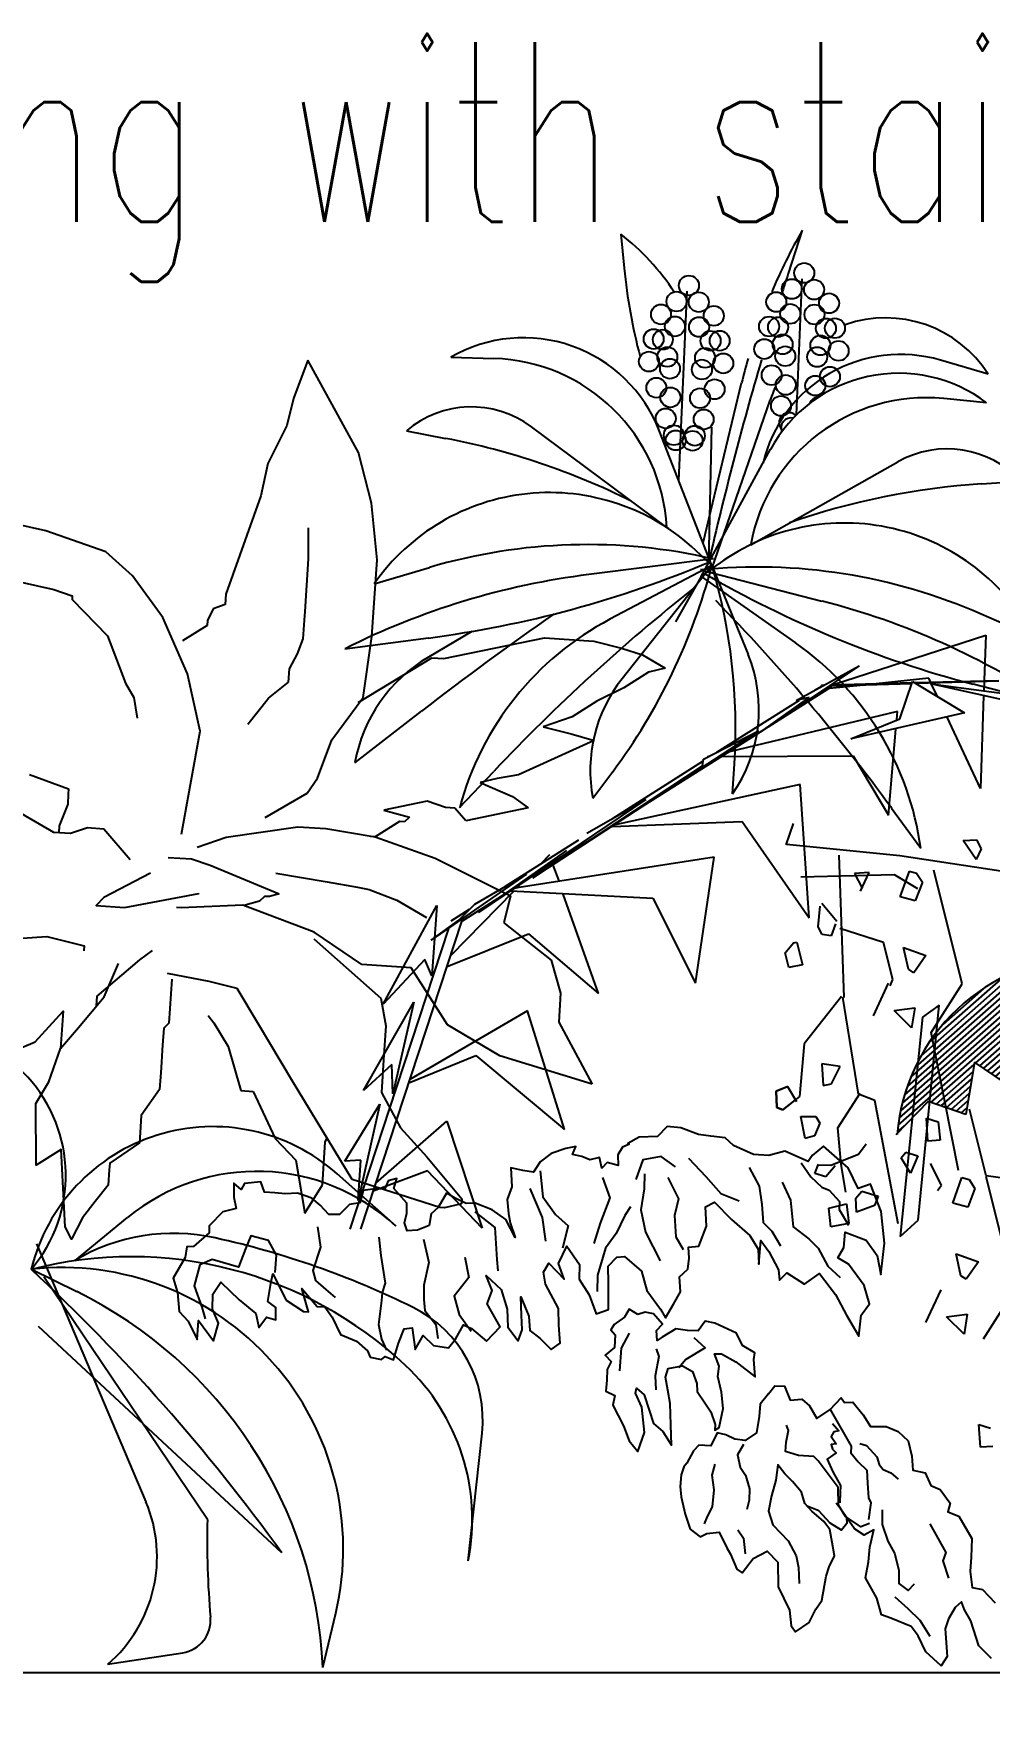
# Model space of a CAD drawing. Header units: millimetres. Extents: x 118878 to 201916, y 10986 to 20993.
# Drawn here: x 188864.4 to 188944.2, y 13839.7 to 13979.8 of the extents above; entities that cross this region are included whole.
import ezdxf

# ---------------------------------------------------------------- set-up
doc = ezdxf.new("R2010")
doc.units = ezdxf.units.MM
doc.header["$LTSCALE"] = 100
for name, color, linetype in [('0-DARPUSH', 213, 'Continuous'), ('HA', 1, 'Continuous'), ('text', 201, 'Continuous'), ('TREE', 83, 'Continuous')]:
    doc.layers.add(name, color=color, linetype=linetype)
doc.styles.add('1', font='romans.shx')

# ---------------------------------------------------------------- blocks, each defined once
blk = doc.blocks.new('*X71')
at = {"color": 0}
for p, q in [((7825.2, 2235.6), (7972, 2382.3)), ((7825.7, 2241.4), (7966.2, 2381.8)), ((7826.5, 2247.4), (7960.1, 2381)), ((7827.5, 2253.7), (7953.8, 2380)), ((7828.9, 2260.4), (7947.1, 2378.6)), ((7830.7, 2267.5), (7940, 2376.8)), ((7833, 2275.2), (7932.3, 2374.5)), ((7885, 2290), (7977.5, 2382.5)), ((7888.3, 2288), (7982.9, 2382.6)), ((7891.6, 2286.1), (7988.1, 2382.5)), ((7895, 2284.1), (7993.1, 2382.2)), ((7898.3, 2282.1), (7998, 2381.8)), ((7901.6, 2280.1), (8002.8, 2381.3)), ((7905, 2278.2), (8007.4, 2380.6)), ((7908.3, 2276.2), (8011.9, 2379.8)), ((7911.7, 2274.2), (8016.3, 2378.9)), ((7915, 2272.3), (8020.6, 2377.9)), ((7918.3, 2270.3), (8024.8, 2376.8)), ((7921.7, 2268.3), (8028.9, 2375.6)), ((7925, 2266.4), (8032.9, 2374.3)), ((7836.1, 2283.5), (7924, 2371.4)), ((7840.2, 2293), (7914.5, 2367.3)), ((7846.1, 2304.2), (7903.3, 2361.4)), ((7928.3, 2264.4), (8036.8, 2372.9)), ((7966.9, 2297.7), (8040.6, 2371.4)), ((7969.6, 2295.1), (8044.4, 2369.8)), ((7972.3, 2292.5), (8048, 2368.2)), ((7975.1, 2289.9), (8051.6, 2366.5)), ((7977.8, 2287.3), (8055.2, 2364.7)), ((7980.5, 2284.7), (8058.6, 2362.9)), ((7983.2, 2282.2), (8062, 2360.9)), ((7856.6, 2319.9), (7887.6, 2350.9)), ((8019.4, 2313), (8065.3, 2358.9)), ((8021.3, 2309.7), (8068.5, 2356.9)), ((8023.3, 2306.3), (8071.7, 2354.7)), ((8025.2, 2303), (8074.8, 2352.5)), ((8027.2, 2299.6), (8077.8, 2350.3)), ((8029.2, 2296.3), (8080.8, 2347.9)), ((8031.1, 2292.9), (8083.7, 2345.6)), ((8033.1, 2289.6), (8086.6, 2343.1)), ((8035, 2286.3), (8089.4, 2340.6)), ((8037, 2282.9), (8092.1, 2338)), ((8039, 2279.6), (8094.7, 2335.3)), ((8040.9, 2276.2), (8097.3, 2332.6)), ((8051.4, 2281.4), (8099.8, 2329.9)), ((8082.9, 2307.6), (8102.3, 2327)), ((8083.8, 2303.2), (8104.7, 2324.1)), ((8084.7, 2298.8), (8107.1, 2321.2)), ((7985.9, 2279.6), (8015, 2308.6)), ((8085.6, 2294.4), (8109.3, 2318.1)), ((8086.5, 2290), (8111.5, 2315)), ((8087.4, 2285.6), (8113.7, 2311.9)), ((8088.3, 2281.2), (8115.7, 2308.6)), ((8089.2, 2276.8), (8117.8, 2305.3)), ((7931.7, 2262.4), (7966.3, 2297)), ((7988.6, 2277), (8009.3, 2297.6)), ((8090.2, 2272.4), (8119.7, 2302)), ((8091.1, 2268), (8121.6, 2298.5)), ((8094.9, 2266.6), (8123.3, 2295)), ((7850.6, 2255.6), (7883.7, 2288.7)), ((7854.8, 2254.5), (7883.1, 2282.8)), ((7935, 2260.5), (7955.1, 2280.6)), ((7991.4, 2274.4), (8003.7, 2286.7)), ((8099, 2265.4), (8125.1, 2291.4)), ((8103.1, 2264.2), (8126.7, 2287.8)), ((8107.2, 2262.9), (8128.3, 2284)), ((8111.3, 2261.7), (8129.7, 2280.2)), ((7859, 2253.4), (7882.5, 2276.9)), ((7863.1, 2252.2), (7881.9, 2271)), ((7867.3, 2251.1), (7881.3, 2265.1)), ((7994.1, 2271.8), (7998, 2275.7)), ((8115.3, 2260.5), (8131.1, 2276.3)), ((8119.4, 2259.3), (8132.5, 2272.3)), ((8123.5, 2258), (8133.7, 2268.2)), ((7871.4, 2250), (7880.7, 2259.2)), ((7875.6, 2248.8), (7880.1, 2253.3)), ((7938.3, 2258.5), (7943.9, 2264.1)), ((8127.6, 2256.8), (8134.8, 2264)), ((8131.6, 2255.6), (8135.8, 2259.8)), ((8135.7, 2254.4), (8136.7, 2255.4)), ((7825, 2230), (7830.3, 2235.4))]:
    blk.add_line(p, q, dxfattribs=at)
blk = doc.blocks.new('A$C500044CD')
at = {"layer": 'TREE'}
for p, q in [((2.9438, 1.6139), (2.9328, 1.571)), ((2.7674, 1.5989), (2.7729, 1.566)), ((2.9495, 1.4339), (2.9468, 1.5667)), ((2.8391, 1.3627), (2.8354, 1.5474)), ((3.1336, 1.4853), (3.0861, 1.496)), ((2.4708, 1.457), (2.4591, 1.4188)), ((2.5256, 1.3702), (2.4708, 1.457)), ((2.6096, 1.4688), (2.6516, 1.4702)), ((2.8667, 1.3036), (2.8942, 1.4617)), ((3.1336, 1.4574), (3.0917, 1.4588)), ((2.8766, 1.2789), (2.9229, 1.4467)), ((2.4591, 1.4188), (2.4544, 1.3922)), ((2.8765, 1.2821), (2.817, 1.4102)), ((2.8733, 1.2848), (2.8679, 1.4166)), ((2.4544, 1.3922), (2.4382, 1.3539)), ((2.571, 1.3944), (2.6096, 1.3894)), ((2.8303, 1.3163), (2.6924, 1.4059)), ((2.8667, 1.2707), (2.9263, 1.3988)), ((2.913, 1.3048), (3.0509, 1.3945)), ((3.1722, 1.383), (3.1336, 1.378)), ((2.5415, 1.3219), (2.5256, 1.3702)), ((2.4382, 1.3539), (2.4335, 1.3223)), ((2.4335, 1.3223), (2.4055, 1.2242)), ((2.5505, 1.267), (2.5415, 1.3219)), ((2.4838, 1.2639), (2.4816, 1.2939)), ((2.8765, 1.2821), (2.86, 1.2958)), ((2.8776, 1.2886), (2.7574, 1.2657)), ((2.8765, 1.2821), (2.7806, 1.2235)), ((2.8765, 1.2821), (2.7961, 1.1663)), ((2.8656, 1.2772), (2.9858, 1.2543)), ((2.8667, 1.2707), (2.8832, 1.2843)), ((2.8765, 1.2821), (2.8986, 1.2364)), ((2.4836, 1.2123), (2.4838, 1.2639)), ((2.549, 1.2435), (2.602, 1.2629)), ((2.5502, 1.1921), (2.5505, 1.267)), ((2.8667, 1.2707), (2.8446, 1.225)), ((2.8667, 1.2707), (2.9627, 1.2121)), ((3.1943, 1.2321), (3.1413, 1.2514)), ((2.8986, 1.2364), (2.9173, 1.1977)), ((3.0012, 1.1736), (3.1472, 1.2312)), ((3.1472, 1.2312), (3.1484, 1.1872)), ((2.4055, 1.2143), (2.394, 1.2093)), ((2.4055, 1.2242), (2.4055, 1.2143)), ((2.4836, 1.204), (2.4836, 1.2123)), ((2.394, 1.2093), (2.3893, 1.1977)), ((2.3893, 1.1977), (2.3893, 1.1927)), ((2.4835, 1.1857), (2.4836, 1.204)), ((2.6469, 1.2032), (2.6063, 1.1756)), ((2.6213, 1.1751), (2.718, 1.2014)), ((2.718, 1.2014), (2.7662, 1.2012)), ((2.7662, 1.2012), (2.7938, 1.1961)), ((2.7938, 1.1961), (2.8144, 1.191)), ((2.3893, 1.1927), (2.3662, 1.1761)), ((2.3893, 1.1927), (2.3893, 1.1927)), ((2.4788, 1.1707), (2.4835, 1.1857)), ((2.5247, 1.1785), (2.6052, 1.1942)), ((2.5453, 1.1322), (2.5502, 1.1921)), ((2.8144, 1.191), (2.8374, 1.1793)), ((2.8374, 1.1793), (2.8213, 1.1744)), ((3.026, 1.1936), (2.9344, 1.1232)), ((2.9668, 1.156), (3.026, 1.1936)), ((3.078, 1.1804), (3, 1.1732)), ((3.0004, 1.1724), (3.078, 1.1796)), ((3.0944, 1.186), (3.0436, 1.1772)), ((3.0688, 1.1444), (3.0788, 1.1816)), ((3.078, 1.1796), (3.078, 1.1804)), ((3.0788, 1.1816), (3.1312, 1.1544)), ((3.0812, 1.1808), (3.1624, 1.188)), ((3.1628, 1.1872), (3.0828, 1.18)), ((3.0964, 1.1824), (3.0944, 1.186)), ((3.0968, 1.1804), (3.0964, 1.1824)), ((3.0972, 1.1808), (3.0968, 1.1804)), ((3.0968, 1.1804), (3.1688, 1.1756)), ((3.172, 1.1688), (3.0968, 1.1804)), ((3.1036, 1.1692), (3.0972, 1.1808)), ((3.2185, 1.167), (3.138, 1.1828)), ((3.1484, 1.1872), (3.1484, 1.1856)), ((3.1484, 1.1856), (3.1488, 1.1772)), ((2.3662, 1.1761), (2.3662, 1.1761)), ((2.4719, 1.1557), (2.4788, 1.1707)), ((2.5407, 1.1272), (2.6098, 1.1752)), ((2.6098, 1.1752), (2.6213, 1.1751)), ((2.6098, 1.1752), (2.6098, 1.1752)), ((2.8213, 1.1744), (2.7982, 1.1578)), ((3.0004, 1.1716), (2.9416, 1.1288)), ((2.984, 1.1672), (2.9904, 1.1716)), ((2.9904, 1.1724), (2.9928, 1.1728)), ((2.9908, 1.1716), (2.9904, 1.1724)), ((2.9924, 1.1724), (2.9904, 1.1724)), ((2.9904, 1.1716), (2.9908, 1.1716)), ((2.9928, 1.1728), (2.9924, 1.1724)), ((2.9976, 1.1716), (3.0004, 1.1716)), ((3.0312, 1.1752), (2.9984, 1.1696)), ((2.9988, 1.1724), (3.0004, 1.1724)), ((3.1488, 1.172), (3.1516, 1.0816)), ((2.4718, 1.1424), (2.4719, 1.1557)), ((2.7982, 1.1578), (2.7729, 1.1429)), ((2.8928, 1.1008), (2.97, 1.1564)), ((3.066, 1.1516), (2.9052, 1.102)), ((2.9344, 1.1232), (2.9792, 1.1596)), ((2.9792, 1.1596), (2.9668, 1.156)), ((3.1312, 1.1544), (3.0224, 1.122)), ((3.066, 1.1436), (3.066, 1.1516)), ((3.1516, 1.0816), (3.1148, 1.1492)), ((2.4534, 1.1259), (2.4718, 1.1424)), ((2.5176, 1.089), (2.5453, 1.1322)), ((2.7729, 1.1429), (2.7498, 1.1264)), ((3.0224, 1.122), (3.0688, 1.1444)), ((3.0636, 1.05), (3.0656, 1.1344)), ((2.4349, 1.0993), (2.4534, 1.1259)), ((2.5412, 1.0683), (2.6031, 1.1227)), ((2.932, 1.124), (2.7216, 0.9672)), ((2.7498, 1.1264), (2.7222, 1.1148)), ((2.7222, 1.1148), (2.7498, 1.1097)), ((2.7222, 1.1148), (2.7222, 1.1148)), ((2.9372, 1.1256), (2.8124, 1.0352)), ((2.8804, 1.0932), (2.932, 1.124)), ((2.7727, 1.1046), (2.7014, 1.0666)), ((2.7498, 1.1097), (2.7727, 1.1046)), ((2.8976, 1.0968), (3.0256, 1.1056)), ((3.0256, 1.1056), (3.0636, 1.05)), ((2.5059, 1.0508), (2.5176, 1.089)), ((2.7216, 0.9672), (2.8796, 1.0868)), ((2.7952, 1.0296), (2.8796, 1.0912)), ((2.8796, 1.0868), (2.8804, 1.0932)), ((2.884, 1.0956), (2.8852, 1.096)), ((2.8844, 1.0956), (2.884, 1.0956)), ((2.8852, 1.096), (2.8844, 1.0956)), ((2.9107, 1.0612), (2.9107, 1.0905)), ((2.646, 1.0311), (2.6769, 1.0683)), ((2.7014, 1.0666), (2.6806, 1.0617)), ((2.7751, 1.0483), (2.7927, 1.0755)), ((2.976, 1.0744), (2.7984, 1.024)), ((2.9928, 0.9452), (2.976, 1.0744)), ((2.4967, 1.0358), (2.5059, 1.0508)), ((2.6806, 1.0617), (2.6645, 1.0568)), ((2.6645, 1.0568), (2.6967, 1.045)), ((2.8268, 1.0504), (2.6708, 0.93)), ((2.7712, 1.014), (2.8268, 1.0504)), ((3.0972, 1.0197), (3.0663, 1.0569)), ((2.4575, 1.0093), (2.4967, 1.0358)), ((2.6139, 1.0354), (2.5725, 1.0239)), ((2.6323, 1.0303), (2.6139, 1.0354)), ((2.7127, 1.035), (2.6529, 1.0186)), ((2.6967, 1.045), (2.7127, 1.035)), ((2.7956, 1.022), (2.9216, 1.0348)), ((2.9216, 1.0348), (2.9928, 0.9452)), ((2.5725, 1.0239), (2.5977, 1.0188)), ((2.5725, 1.0239), (2.5725, 1.0239)), ((2.5977, 1.0188), (2.5931, 1.0138)), ((2.6415, 1.0303), (2.6323, 1.0303)), ((2.6529, 1.0186), (2.6415, 1.0303)), ((2.4207, 0.9878), (2.4897, 1.0025)), ((2.4897, 1.0025), (2.5172, 1.0024)), ((2.5172, 1.0024), (2.5655, 0.9973)), ((2.5885, 1.0138), (2.5655, 0.9973)), ((2.5931, 1.0138), (2.5885, 1.0138)), ((2.6956, 0.9576), (2.764, 1.0072)), ((2.7772, 1.0092), (2.7156, 0.9648)), ((2.393, 0.9763), (2.4207, 0.9878)), ((2.5655, 0.9973), (2.5609, 0.9973)), ((2.5655, 0.9973), (2.6252, 0.9804)), ((2.6708, 0.93), (2.7528, 0.996)), ((2.8968, 0.9984), (2.7048, 0.956)), ((2.7364, 0.9908), (2.7284, 0.9812)), ((2.8864, 0.8748), (2.8968, 0.9984)), ((2.6252, 0.9804), (2.7009, 0.9485)), ((2.7152, 0.9704), (2.6264, 0.9004)), ((2.6668, 0.938), (2.7152, 0.9704)), ((2.7404, 0.9808), (2.74, 0.982)), ((2.74, 0.982), (2.74, 0.982)), ((2.7472, 0.966), (2.7404, 0.9808)), ((2.3654, 0.9647), (2.3884, 0.9647)), ((2.3884, 0.9647), (2.4068, 0.9596)), ((2.4068, 0.9596), (2.4756, 0.936)), ((2.4711, 0.956), (2.5216, 0.9508)), ((2.5216, 0.9508), (2.5515, 0.9474)), ((2.7036, 0.9528), (2.6464, 0.8864)), ((2.6548, 0.9204), (2.696, 0.9504)), ((2.7008, 0.9532), (2.8396, 0.9548)), ((2.7048, 0.956), (2.7072, 0.9568)), ((2.7072, 0.9568), (2.71, 0.9604)), ((2.7924, 0.8588), (2.752, 0.9532)), ((2.8396, 0.9548), (2.8864, 0.8748)), ((2.4756, 0.936), (2.4664, 0.9327)), ((2.5515, 0.9474), (2.563, 0.9457)), ((2.563, 0.9457), (2.5905, 0.9372)), ((2.5836, 0.8352), (2.63, 0.9344)), ((2.5905, 0.9372), (2.6204, 0.9221)), ((2.63, 0.9344), (2.6292, 0.8656)), ((2.652, 0.9216), (2.6668, 0.938)), ((2.7009, 0.9485), (2.6962, 0.9218)), ((2.4411, 0.9228), (2.3813, 0.9164)), ((2.5123, 0.9009), (2.4411, 0.9228)), ((2.4572, 0.9278), (2.4434, 0.9228)), ((2.4618, 0.9327), (2.4572, 0.9278)), ((2.4664, 0.9327), (2.4618, 0.9327)), ((2.6548, 0.9204), (2.5756, 0.6148)), ((2.6264, 0.9004), (2.652, 0.9216)), ((2.6448, 0.9204), (2.662, 0.9328)), ((2.6962, 0.9218), (2.7443, 0.8884)), ((2.3813, 0.9164), (2.3767, 0.9164)), ((2.5604, 0.8724), (2.5123, 0.9009)), ((2.602, 0.7556), (2.6428, 0.9128)), ((2.6436, 0.8756), (2.7208, 0.9124)), ((2.7208, 0.9124), (2.7924, 0.8588)), ((2.5122, 0.8943), (2.581, 0.8407)), ((2.7443, 0.8884), (2.7557, 0.8567)), ((2.6087, 0.8723), (2.5604, 0.8724)), ((2.6216, 0.8812), (2.5836, 0.8352)), ((2.6475, 0.8188), (2.6087, 0.8723)), ((2.6292, 0.8656), (2.6216, 0.8812)), ((2.4132, 0.8464), (2.3719, 0.8515)), ((2.7557, 0.8567), (2.7556, 0.8284)), ((2.4408, 0.8413), (2.4132, 0.8464)), ((2.4636, 0.8079), (2.4408, 0.8413)), ((2.57, 0.75), (2.6136, 0.8388)), ((2.581, 0.8407), (2.5878, 0.8141)), ((2.6136, 0.8388), (2.5988, 0.7484)), ((2.7244, 0.8376), (2.6144, 0.7636)), ((2.768, 0.7244), (2.7244, 0.8376)), ((2.7003, 0.792), (2.6475, 0.8188)), ((2.7556, 0.8284), (2.7921, 0.77)), ((2.4141, 0.8132), (2.4202, 0.8065)), ((2.4202, 0.8065), (2.4354, 0.7843)), ((2.5002, 0.7545), (2.4636, 0.8079)), ((2.5878, 0.8141), (2.5876, 0.7808)), ((3.1626, 0.8152), (3.1575, 0.7637)), ((3.2295, 0.7757), (3.1626, 0.8152)), ((2.6136, 0.76), (2.6772, 0.7908)), ((2.6772, 0.7908), (2.768, 0.7244)), ((2.7921, 0.77), (2.7003, 0.792)), ((2.4354, 0.7843), (2.4505, 0.7422)), ((2.596, 0.7768), (2.57, 0.75)), ((2.5876, 0.7808), (2.5875, 0.7492)), ((2.5988, 0.7484), (2.596, 0.7768)), ((3.1198, 0.774), (3.0906, 0.7397)), ((3.1575, 0.7637), (3.1198, 0.774)), ((2.5642, 0.6627), (2.5002, 0.7545)), ((2.5656, 0.614), (2.602, 0.7544)), ((2.602, 0.7544), (2.602, 0.7556)), ((2.4505, 0.7422), (2.4627, 0.7422)), ((2.4627, 0.7422), (2.487, 0.6978)), ((2.556, 0.68), (2.5868, 0.7376)), ((2.5868, 0.7376), (2.5716, 0.6424)), ((2.5875, 0.7492), (2.6081, 0.7158)), ((2.5876, 0.6604), (2.6528, 0.7252)), ((2.6528, 0.7252), (2.694, 0.6232)), ((2.6081, 0.7158), (2.6355, 0.6891)), ((2.487, 0.6978), (2.5083, 0.6778)), ((2.5358, 0.6555), (2.5359, 0.6976)), ((2.5359, 0.6976), (2.5374, 0.7012)), ((2.6355, 0.6891), (2.6722, 0.6506)), ((2.5083, 0.6778), (2.5204, 0.6268)), ((2.5716, 0.682), (2.556, 0.68)), ((2.5716, 0.6424), (2.5716, 0.682)), ((2.6372, 0.6756), (2.5856, 0.6524)), ((2.694, 0.6232), (2.6372, 0.6756)), ((2.5204, 0.6268), (2.5358, 0.6555)), ((2.6099, 0.6198), (2.5494, 0.6671)), ((2.6514, 0.6407), (2.5642, 0.6627)), ((2.656, 0.6407), (2.6514, 0.6407)), ((2.6721, 0.6456), (2.656, 0.6407)), ((2.6722, 0.6506), (2.6721, 0.6456)), ((2.2995, 0.5665), (2.3483, 0.6118)), ((2.2614, 0.5806), (2.3834, 0.3364)), ((2.2578, 0.5555), (2.3033, 0.5366)), ((2.4445, 0.3229), (2.2704, 0.5489)), ((2.519, 0.295), (2.2683, 0.5001)), ((2.7008, 0.2987), (2.7064, 0.4239)), ((2.566, 0.186), (2.5751, 0.2396)), ((2.3563, 0.1759), (2.4287, 0.1917))]:
    blk.add_line(p, q, dxfattribs=at)
at = {"layer": 'TREE', "linetype": 'Continuous'}
for p, q in [((2.9715, 1.0362), (2.9655, 1.015)), ((3.138, 1.03), (3.1509, 1.0316)), ((3.1509, 1.0316), (3.1559, 1.0232)), ((3.0772, 1.0112), (2.9664, 1.0153)), ((3.1517, 1.0123), (3.138, 1.03)), ((3.1559, 1.0232), (3.1517, 1.0123)), ((3.1559, 1.0232), (3.1559, 1.0232)), ((3.018, 1.008), (3.0315, 0.8699)), ((3.2066, 0.9998), (3.0772, 1.0112)), ((3.1456, 0.8904), (3.1112, 0.9994)), ((3.0733, 0.9924), (2.9823, 0.9844)), ((3.0484, 0.9931), (3.0343, 0.9914)), ((3.0343, 0.9914), (3.0426, 0.9774)), ((3.0412, 0.9743), (3.0484, 0.9931)), ((3.0967, 0.9804), (3.0733, 0.9924)), ((3.0801, 0.9715), (3.0876, 0.9969)), ((3.0876, 0.9969), (3.0946, 0.9953)), ((3.0946, 0.9953), (3.1009, 0.9869)), ((3.1009, 0.9869), (3.095, 0.9684)), ((3.1009, 0.9869), (3.1009, 0.9869)), ((3.095, 0.9684), (3.0801, 0.9715)), ((3.0022, 0.937), (3.0027, 0.9573)), ((3.0198, 0.9436), (3.0043, 0.9602)), ((3.0065, 0.9299), (3.0022, 0.937)), ((3.0189, 0.941), (3.0152, 0.9293)), ((3.0666, 0.9258), (3.0233, 0.9367)), ((2.9716, 0.9097), (2.9792, 0.9202)), ((2.9792, 0.9202), (2.9822, 0.9209)), ((2.9822, 0.9209), (2.9893, 0.8992)), ((3.0152, 0.9293), (3.0065, 0.9299)), ((3.0779, 0.8904), (3.0666, 0.9258)), ((3.0865, 0.9223), (3.1087, 0.9159)), ((3.0925, 0.9014), (3.0865, 0.9223)), ((2.9762, 0.8958), (2.9716, 0.9097)), ((3.0979, 0.8981), (3.0925, 0.9014)), ((3.1087, 0.9159), (3.0979, 0.8981)), ((3.1087, 0.9159), (3.1087, 0.9159)), ((2.9893, 0.8992), (2.9762, 0.8958)), ((2.9762, 0.8958), (2.9762, 0.8958)), ((3.0614, 0.8538), (3.0742, 0.8865)), ((3.0759, 0.8843), (3.0779, 0.8904)), ((3.1186, 0.8413), (3.1456, 0.8904)), ((3.0292, 0.8708), (2.9956, 0.8225)), ((3.0516, 0.7769), (3.0304, 0.8703)), ((3.1246, 0.8685), (3.1091, 0.8557)), ((3.1176, 0.6579), (3.1246, 0.8685)), ((3.0811, 0.8605), (3.1011, 0.8643)), ((3.0993, 0.8446), (3.0811, 0.8605)), ((3.1011, 0.8643), (3.0993, 0.8446)), ((3.1091, 0.8557), (3.1009, 0.641)), ((3.1011, 0.8643), (3.1011, 0.8643)), ((3.1538, 0.7088), (3.1186, 0.8413)), ((2.9956, 0.8225), (2.9943, 0.7708)), ((3.014, 0.8041), (3.0168, 0.7831)), ((3.0323, 0.8025), (3.014, 0.8041)), ((3.0247, 0.7853), (3.0323, 0.8025)), ((2.9714, 0.7745), (2.9823, 0.7798)), ((2.9731, 0.7589), (2.9714, 0.7745)), ((2.9825, 0.7799), (2.9715, 0.7745)), ((2.9715, 0.7745), (2.973, 0.7589)), ((2.9943, 0.7708), (2.9791, 0.7569)), ((2.9823, 0.7798), (2.9918, 0.766)), ((2.9906, 0.7674), (2.9825, 0.7799)), ((3.0168, 0.7831), (3.0247, 0.7853)), ((3.0247, 0.7853), (3.0247, 0.7853)), ((3.0337, 0.7427), (3.0534, 0.7778)), ((3.068, 0.7716), (3.0516, 0.7769)), ((3.0982, 0.653), (3.068, 0.7716)), ((2.973, 0.7589), (2.9791, 0.7569)), ((2.9791, 0.7569), (2.9731, 0.7589)), ((2.9791, 0.7569), (2.9906, 0.7674)), ((2.9906, 0.7674), (2.9906, 0.7674)), ((3.1192, 0.7576), (3.1308, 0.7549)), ((3.1221, 0.7355), (3.1192, 0.7576)), ((3.1308, 0.7549), (3.1308, 0.7549)), ((3.1308, 0.7549), (3.1341, 0.7372)), ((3.181, 0.7051), (3.1606, 0.7691)), ((2.997, 0.7514), (3.0114, 0.7524)), ((3.0024, 0.7305), (2.997, 0.7514)), ((3.0114, 0.7524), (3.0114, 0.7524)), ((3.0114, 0.7524), (3.0158, 0.7462)), ((3.0158, 0.7462), (3.0115, 0.7337)), ((3.0393, 0.7072), (3.0337, 0.7427)), ((3.1341, 0.7372), (3.1221, 0.7355)), ((3.0115, 0.7337), (3.0024, 0.7305)), ((3.0553, 0.7184), (3.0622, 0.7289)), ((3.0971, 0.7175), (3.1013, 0.7232)), ((3.1013, 0.7232), (3.1131, 0.7204)), ((3.1131, 0.7204), (3.107, 0.7031)), ((3.0142, 0.6969), (3.0172, 0.7063)), ((3.0163, 0.7054), (3.029, 0.7061)), ((3.0333, 0.7057), (3.0249, 0.6942)), ((3.029, 0.7061), (3.0553, 0.7184)), ((3.0453, 0.6806), (3.0393, 0.7072)), ((3.0971, 0.7175), (3.0971, 0.7175)), ((3.107, 0.7031), (3.0971, 0.7175)), ((3.138, 0.6935), (3.1259, 0.7138)), ((3.2344, 0.7014), (3.181, 0.7051)), ((3.2155, 0.5956), (3.1811, 0.7046)), ((3.0249, 0.6942), (3.0142, 0.6969)), ((3.1345, 0.6878), (3.138, 0.6935)), ((3.1501, 0.6767), (3.1575, 0.7021)), ((3.1575, 0.7021), (3.1645, 0.7005)), ((3.1645, 0.7005), (3.1708, 0.6921)), ((3.1708, 0.6921), (3.1649, 0.6736)), ((3.1708, 0.6921), (3.1708, 0.6921)), ((3.0556, 0.6755), (3.0608, 0.6825)), ((3.057, 0.6618), (3.0556, 0.6755)), ((3.0608, 0.6825), (3.0608, 0.6825)), ((3.0608, 0.6825), (3.0772, 0.6788)), ((3.0772, 0.6788), (3.0742, 0.6694)), ((3.1649, 0.6736), (3.1501, 0.6767)), ((3.0298, 0.6642), (3.0467, 0.6695)), ((3.0298, 0.6642), (3.0298, 0.6642)), ((3.0328, 0.6461), (3.0298, 0.6642)), ((3.0467, 0.6695), (3.0503, 0.6503)), ((3.0742, 0.6694), (3.057, 0.6618)), ((3.1009, 0.641), (3.1176, 0.6579)), ((3.1176, 0.6579), (3.1176, 0.6579)), ((3.0503, 0.6503), (3.0328, 0.6461)), ((3.1565, 0.6274), (3.1786, 0.6211)), ((3.1625, 0.6065), (3.1565, 0.6274)), ((3.1678, 0.6033), (3.1625, 0.6065)), ((3.1786, 0.6211), (3.1678, 0.6033)), ((3.1786, 0.6211), (3.1786, 0.6211)), ((3.1313, 0.5589), (3.1441, 0.5916)), ((3.1885, 0.5465), (3.2155, 0.5956)), ((3.151, 0.5657), (3.171, 0.5695)), ((3.1692, 0.5497), (3.151, 0.5657)), ((3.171, 0.5695), (3.1692, 0.5497)), ((3.171, 0.5695), (3.171, 0.5695)), ((3.1891, 0.4628), (3.2007, 0.4601)), ((3.1921, 0.4407), (3.1891, 0.4628)), ((3.204, 0.4424), (3.1921, 0.4407))]:
    blk.add_line(p, q, dxfattribs=at)
at = {"layer": 'TREE'}
for points in [[(2.377, 0.988), (2.3889, 1.0895), (2.373, 1.1445), (2.3457, 1.1978), (2.3136, 1.2363), (2.2861, 1.258), (2.2264, 1.2749), (2.1943, 1.28)], [(2.2255, 1.0369), (2.2645, 1.0251), (2.2645, 1.0201), (2.2645, 1.0101), (2.2575, 0.9885), (2.2575, 0.9818)], [(2.2056, 1.2234), (2.2377, 1.2182), (2.2561, 1.2132), (2.2561, 1.2098), (2.2927, 1.1764), (2.3132, 1.1314), (2.3224, 1.118), (2.3269, 1.0981)], [(2.3286, 0.9599), (2.3012, 0.9883), (2.2851, 0.9884), (2.269, 0.9818), (2.269, 0.9818), (2.2529, 0.9818), (2.2093, 1.0036)], [(2.2042, 0.8738), (2.2525, 0.8803), (2.2892, 0.8735), (2.2892, 0.8685)], [(2.3493, 0.9482), (2.3055, 0.9217), (2.2986, 0.9134), (2.3262, 0.9133), (2.3975, 0.9313), (2.3975, 0.9313)], [(2.3051, 0.8157), (2.3051, 0.8252), (2.3051, 0.8252), (2.3443, 0.8633), (2.3559, 0.8732)], [(2.188, 0.8523), (2.165, 0.8424), (2.1396, 0.8158), (2.1166, 0.7993), (2.0958, 0.7777), (2.0796, 0.7561), (2.0796, 0.7511), (2.0634, 0.7079), (2.0518, 0.6863), (2.0471, 0.6697), (2.0471, 0.6647), (2.0678, 0.6746), (2.1162, 0.6911), (2.1554, 0.7226), (2.123, 0.6794), (2.123, 0.6861), (2.1968, 0.7507), (2.1876, 0.7341), (2.2245, 0.7656), (2.2475, 0.7771), (2.2475, 0.7771), (2.2729, 0.8086), (2.2727, 0.772)], [(2.3765, 0.8465), (2.3763, 0.8033), (2.3717, 0.7983), (2.3716, 0.7816), (2.3716, 0.7766), (2.3715, 0.765), (2.3715, 0.755), (2.3714, 0.7384), (2.3552, 0.7118), (2.3552, 0.6951), (2.3551, 0.6852), (2.3275, 0.6636), (2.3275, 0.657), (2.3274, 0.642), (2.3158, 0.6254), (2.3043, 0.6088), (2.295, 0.5872), (2.2882, 0.5989), (2.2882, 0.5989), (2.2793, 0.6738), (2.2562, 0.6572), (2.2519, 0.7172), (2.2634, 0.7388), (2.2727, 0.772), (2.2727, 0.772), (2.2889, 0.7936), (2.312, 0.8251), (2.312, 0.8251), (2.3236, 0.8584)], [(2.8783, 0.6947), (2.8634, 0.7041), (2.8458, 0.6996), (2.8402, 0.6799)], [(2.8902, 0.7041), (2.9083, 0.6873), (2.9238, 0.6716), (2.9421, 0.6658)], [(3.0001, 0.7066), (3.0103, 0.6934), (3.0217, 0.684), (3.0291, 0.6817), (3.0397, 0.6712), (3.0401, 0.6633), (3.05, 0.6486)], [(2.9499, 0.6988), (2.9608, 0.6812), (2.9643, 0.6635), (2.9667, 0.6461), (2.9759, 0.6382), (2.9851, 0.6244)], [(2.7466, 0.6826), (2.7508, 0.6576), (2.7644, 0.641), (2.7775, 0.6308), (2.7732, 0.6088)], [(2.8079, 0.68), (2.8161, 0.6606), (2.8084, 0.6355), (2.8034, 0.6153)], [(2.8484, 0.6862), (2.8489, 0.6714), (2.847, 0.6509), (2.853, 0.6295), (2.8689, 0.6025)], [(2.8712, 0.6841), (2.883, 0.6638), (2.8802, 0.6475), (2.8827, 0.6266), (2.8906, 0.615)], [(2.9827, 0.6864), (2.992, 0.6696), (2.9964, 0.6436), (3.0124, 0.6329), (3.0218, 0.6246), (3.0325, 0.6076), (3.0451, 0.5972)], [(2.7377, 0.6647), (2.7516, 0.6373), (2.7564, 0.6144)], [(2.6856, 0.6388), (2.7062, 0.6248), (2.7099, 0.5937), (2.7118, 0.5827)], [(2.8367, 0.6531), (2.8317, 0.6443), (2.8244, 0.6263), (2.815, 0.6113), (2.809, 0.5845), (2.8096, 0.5688)], [(2.5336, 0.6143), (2.5378, 0.5947), (2.5318, 0.5715), (2.5348, 0.5621), (2.5456, 0.554), (2.5552, 0.5466)], [(2.594, 0.608), (2.597, 0.5903), (2.603, 0.5636), (2.6006, 0.5546), (2.6003, 0.5467), (2.5989, 0.5232), (2.6027, 0.509), (2.6084, 0.4985)], [(2.6375, 0.6089), (2.6442, 0.5867), (2.6406, 0.5643), (2.6414, 0.5501), (2.6431, 0.5395), (2.6548, 0.5266), (2.6574, 0.5132)], [(2.4953, 0.5673), (2.4954, 0.5842), (2.4868, 0.598), (2.4693, 0.6016), (2.465, 0.5885), (2.4591, 0.5702), (2.433, 0.5762), (2.4215, 0.5703), (2.4171, 0.5493), (2.426, 0.529), (2.4298, 0.5178)], [(2.6786, 0.594), (2.6838, 0.5745), (2.6708, 0.5555), (2.6767, 0.5377), (2.6896, 0.5225)], [(2.8434, 0.5303), (2.8364, 0.5152), (2.8362, 0.493)], [(2.9064, 0.5299), (2.9183, 0.5206), (2.9001, 0.508), (2.8936, 0.4996)], [(2.8704, 0.5165), (2.8736, 0.5091), (2.8713, 0.4903), (2.8726, 0.4767)], [(2.9826, 0.4798), (2.975, 0.469), (2.975, 0.4572), (2.9732, 0.441), (2.9627, 0.4329), (2.9526, 0.4336), (2.9437, 0.4371), (2.935, 0.4386), (2.9298, 0.4254), (2.9179, 0.4254), (2.9133, 0.4197), (2.9075, 0.4072), (2.9046, 0.4034), (2.9025, 0.3955), (2.9024, 0.3842), (2.9041, 0.374), (2.9089, 0.3575), (2.9147, 0.3431), (2.9249, 0.3364), (2.9312, 0.3399), (2.9432, 0.3419), (2.9515, 0.3274), (2.9556, 0.3212), (2.9625, 0.307), (2.9679, 0.304), (2.9778, 0.3185), (2.9909, 0.3266), (3.0019, 0.3166), (3.0039, 0.2926), (3.0165, 0.2704), (3.019, 0.2555), (3.0235, 0.2497), (3.0361, 0.2598), (3.0418, 0.2732), (3.0473, 0.282), (3.0498, 0.3058), (3.0522, 0.3151), (3.0568, 0.3262), (3.0536, 0.3391), (3.0505, 0.3515), (3.0444, 0.3588), (3.0319, 0.3682), (3.0248, 0.3753), (3.0206, 0.3861), (3.0114, 0.3959), (3.0033, 0.403), (2.996, 0.4111), (2.9951, 0.3961), (2.9917, 0.3807), (2.9898, 0.3655), (2.9949, 0.3525), (3.0108, 0.3379), (3.0195, 0.3239), (3.0224, 0.3125), (3.024, 0.2969)], [(2.9826, 0.4798), (2.9882, 0.4877), (2.9976, 0.4882), (3.0042, 0.4749), (3.0154, 0.4764), (3.0233, 0.4707), (3.0312, 0.4586), (3.0435, 0.4682), (3.0661, 0.4337), (3.0662, 0.4274), (3.0739, 0.4192), (3.0831, 0.4114), (3.0843, 0.3987), (3.0862, 0.3846), (3.0889, 0.3801), (3.0877, 0.3636)], [(3.0435, 0.4682), (3.0534, 0.4802), (3.0571, 0.4758), (3.0653, 0.4768), (3.0761, 0.4651), (3.0839, 0.4541), (3.0992, 0.4551), (3.1112, 0.4512), (3.1215, 0.4426), (3.1259, 0.4279), (3.1278, 0.4143), (3.14, 0.4124), (3.1463, 0.4006), (3.1554, 0.3972), (3.1659, 0.3846), (3.1643, 0.3759), (3.1754, 0.3723), (3.1893, 0.3513), (3.1899, 0.3332), (3.1897, 0.3192), (3.1928, 0.3038), (3.2029, 0.3025), (3.2159, 0.2904)], [(3.216, 0.2359), (3.2026, 0.2475), (3.1933, 0.2712), (3.1866, 0.2815), (3.1833, 0.2893), (3.1774, 0.2834), (3.1714, 0.272), (3.1691, 0.2618), (3.1726, 0.235), (3.1672, 0.2258), (3.1516, 0.2385), (3.1432, 0.2535), (3.1358, 0.2621), (3.1154, 0.2691), (3.1061, 0.2715), (3.1005, 0.2874), (3.0883, 0.3067), (3.0901, 0.3224), (3.0906, 0.3368), (3.0933, 0.3537), (3.0843, 0.3482), (3.0745, 0.3535), (3.06, 0.3719), (3.0551, 0.3774)], [(3.0888, 0.3598), (3.0805, 0.3559), (3.0651, 0.3652), (3.0574, 0.3758), (3.0561, 0.393), (3.0351, 0.4177), (3.0305, 0.4214), (3.0157, 0.4214), (3.0027, 0.4247), (3.0027, 0.4336), (3.0042, 0.4452), (3.0019, 0.4503)], [(3.0467, 0.4548), (3.0532, 0.448), (3.0485, 0.4467), (3.0463, 0.4419), (3.0514, 0.4353), (3.0466, 0.4344), (3.0484, 0.4298), (3.0519, 0.4264), (3.0437, 0.4197), (3.05, 0.4079), (3.0582, 0.3948), (3.0583, 0.3879), (3.0586, 0.378)], [(2.9614, 0.4287), (2.9562, 0.4184), (2.9597, 0.4066), (2.9653, 0.3991), (2.9701, 0.386), (2.9703, 0.3751), (2.9685, 0.3659)], [(3.0744, 0.4371), (3.0811, 0.4353), (3.0917, 0.4252), (3.0945, 0.4177), (3.0987, 0.413), (3.1066, 0.4104), (3.114, 0.4047)], [(2.9347, 0.4078), (2.9325, 0.3971), (2.9354, 0.3828), (2.9347, 0.3662), (2.9304, 0.3566), (2.9281, 0.3493)], [(3.0661, 0.3641), (3.0668, 0.3582), (3.062, 0.3514), (3.0505, 0.3578), (3.0387, 0.3688), (3.0272, 0.3729)], [(3.1003, 0.3737), (3.1013, 0.3594), (3.1079, 0.3437), (3.1151, 0.3325), (3.1204, 0.316), (3.121, 0.3032), (3.1306, 0.2969), (3.1363, 0.3038)], [(3.1476, 0.3632), (3.165, 0.3364), (3.1624, 0.328), (3.1692, 0.3113)], [(2.961, 0.3454), (2.9673, 0.3376), (2.9698, 0.3226)], [(3.1179, 0.2898), (3.1315, 0.2793), (3.1436, 0.2688), (3.1546, 0.2538)]]:
    blk.add_lwpolyline(points, dxfattribs=at)
for points in [[(2.8319, 0.7141), (2.8255, 0.7107), (2.8214, 0.7031), (2.8222, 0.6927), (2.8113, 0.6949), (2.8064, 0.6891), (2.8037, 0.6991), (2.7942, 0.6965), (2.7864, 0.6992), (2.7773, 0.7006), (2.7799, 0.7084), (2.7704, 0.7059), (2.7565, 0.7001), (2.7461, 0.6915), (2.7403, 0.681), (2.7299, 0.6818), (2.7181, 0.6838), (2.7202, 0.6653), (2.7163, 0.6528), (2.7186, 0.6393), (2.7207, 0.6302), (2.7264, 0.6163), (2.7162, 0.633), (2.7024, 0.6416), (2.6856, 0.6471), (2.6768, 0.6462), (2.6657, 0.6507), (2.6571, 0.6552), (2.6496, 0.6407), (2.6432, 0.6341), (2.6421, 0.6226), (2.6311, 0.6172), (2.621, 0.6161), (2.6178, 0.6235), (2.6196, 0.6331), (2.6189, 0.6429), (2.6053, 0.6565), (2.6077, 0.6664), (2.5996, 0.6635), (2.5966, 0.6556), (2.5872, 0.655), (2.5757, 0.6525), (2.5732, 0.6402), (2.5633, 0.6381), (2.5541, 0.6277), (2.5438, 0.627), (2.5349, 0.6358), (2.5264, 0.6419), (2.5119, 0.6458), (2.5002, 0.6444), (2.4899, 0.6447), (2.4799, 0.645), (2.4757, 0.6546), (2.4599, 0.652), (2.4569, 0.6461), (2.4495, 0.6518), (2.4503, 0.6381), (2.4532, 0.6271), (2.4404, 0.623), (2.428, 0.6086), (2.4287, 0.6018), (2.4142, 0.5875), (2.4078, 0.5868), (2.4066, 0.5763), (2.3962, 0.5557), (2.4015, 0.5418), (2.4041, 0.5234), (2.4135, 0.5145), (2.4234, 0.4973), (2.4237, 0.5158), (2.4393, 0.497), (2.4433, 0.5145), (2.4365, 0.5278), (2.436, 0.5426), (2.4429, 0.5546), (2.462, 0.5384), (2.4789, 0.5264), (2.4826, 0.5127), (2.4894, 0.5232), (2.4986, 0.5213), (2.498, 0.5335), (2.4897, 0.5387), (2.4918, 0.5563), (2.4931, 0.566), (2.5076, 0.5411), (2.5251, 0.5311), (2.5301, 0.531), (2.522, 0.5534), (2.538, 0.5368), (2.5455, 0.5371), (2.5534, 0.5275), (2.5627, 0.5112), (2.5785, 0.5054), (2.5898, 0.4968), (2.5928, 0.4909), (2.604, 0.4893), (2.6074, 0.4924), (2.6158, 0.4898), (2.6195, 0.5063), (2.6241, 0.5205), (2.6318, 0.5218), (2.6362, 0.5012), (2.6432, 0.5152), (2.6537, 0.5061), (2.6684, 0.5046), (2.6748, 0.5136), (2.6817, 0.5282), (2.6897, 0.525), (2.7049, 0.5136), (2.7173, 0.5282), (2.7034, 0.55), (2.7075, 0.5632), (2.7008, 0.5773), (2.7162, 0.5646), (2.7233, 0.546), (2.7248, 0.5284), (2.7358, 0.5158), (2.7389, 0.5268), (2.7376, 0.5409), (2.7356, 0.5589), (2.7446, 0.5406), (2.7464, 0.5265), (2.757, 0.5194), (2.7686, 0.5094), (2.7768, 0.5162), (2.7744, 0.5337), (2.7732, 0.5498), (2.759, 0.5728), (2.7561, 0.5842), (2.7609, 0.5933), (2.7768, 0.5787), (2.7704, 0.5935), (2.7774, 0.6109), (2.7906, 0.5939), (2.7915, 0.5796), (2.8019, 0.5651), (2.8099, 0.547), (2.8219, 0.552), (2.8201, 0.5775), (2.8188, 0.5941), (2.8266, 0.6033), (2.8339, 0.6045), (2.8514, 0.5912), (2.858, 0.5729), (2.8723, 0.5555), (2.8776, 0.5474), (2.8848, 0.5611), (2.8906, 0.5734), (2.8888, 0.5879), (2.8963, 0.5961), (2.897, 0.6067), (2.8957, 0.6174), (2.9058, 0.6191), (2.912, 0.6389), (2.9098, 0.6578), (2.9183, 0.6628), (2.9358, 0.6469), (2.9546, 0.6326), (2.9637, 0.6198), (2.9651, 0.6052), (2.9656, 0.6285), (2.9743, 0.6181), (2.9847, 0.601), (2.9863, 0.5909), (2.993, 0.5984), (3.0109, 0.5885), (3.0249, 0.5998), (3.0416, 0.5804), (3.0537, 0.561), (3.0669, 0.5414), (3.0679, 0.5618), (3.0754, 0.5736), (3.069, 0.5909), (3.0523, 0.6109), (3.0415, 0.6164), (3.0467, 0.6268), (3.0472, 0.6417), (3.0681, 0.6353), (3.0798, 0.6209), (3.0844, 0.6028), (3.0862, 0.6334), (3.0811, 0.6642), (3.0689, 0.6899), (3.0572, 0.685), (3.0461, 0.7044), (3.021, 0.7239), (3.0103, 0.7142), (3.0068, 0.7083), (2.9836, 0.7167), (2.9681, 0.7117), (2.9533, 0.7116), (2.9332, 0.7192), (2.9245, 0.7262), (2.9106, 0.7269), (2.8985, 0.7278), (2.8808, 0.7332), (2.8674, 0.7335), (2.8587, 0.7232), (2.8411, 0.7216), (2.8304, 0.7145)], [(2.8506, 0.5489), (2.8419, 0.5534), (2.8379, 0.5453), (2.8282, 0.5378), (2.8252, 0.5322), (2.8299, 0.5276), (2.83, 0.5152), (2.8214, 0.5074), (2.8274, 0.5014), (2.8242, 0.4934), (2.8245, 0.4831), (2.8243, 0.4722), (2.8333, 0.4687), (2.8319, 0.459), (2.8436, 0.4397), (2.85, 0.4254), (2.859, 0.4156), (2.8644, 0.4343), (2.8603, 0.4588), (2.8531, 0.472), (2.8537, 0.4771), (2.8616, 0.4709), (2.8676, 0.4566), (2.8727, 0.4436), (2.8822, 0.4367), (2.8913, 0.4239), (2.8896, 0.4435), (2.8875, 0.4643), (2.8843, 0.4772), (2.8813, 0.4896), (2.8834, 0.4983), (2.8973, 0.5016), (2.9074, 0.4969), (2.9123, 0.4853), (2.9132, 0.4775), (2.9213, 0.467), (2.9276, 0.4587), (2.9326, 0.4467), (2.9325, 0.4411), (2.9366, 0.4438), (2.9394, 0.4627), (2.9368, 0.4785), (2.9323, 0.4936), (2.933, 0.5036), (2.9277, 0.5152), (2.9345, 0.5158), (2.949, 0.5088), (2.9686, 0.4953), (2.9662, 0.5122), (2.9667, 0.5187), (2.9542, 0.525), (2.9478, 0.5368), (2.9261, 0.5451), (2.9165, 0.5464), (2.9103, 0.5365), (2.8998, 0.5363), (2.8883, 0.5373), (2.8758, 0.5283), (2.8711, 0.5246), (2.8699, 0.5343), (2.8752, 0.5411), (2.8658, 0.5504), (2.8576, 0.5516)]]:
    blk.add_lwpolyline(points, close=True, dxfattribs=at)
for centre in [(2.9483, 1.5725), (2.8369, 1.5532), (2.9372, 1.5561), (2.9589, 1.5569), (2.8258, 1.5368), (2.8475, 1.5376), (2.9229, 1.5425), (2.9372, 1.5318), (2.9608, 1.5327), (2.9743, 1.5445), (2.8115, 1.5233), (2.8258, 1.5125), (2.8493, 1.5134), (2.8629, 1.5252), (2.9174, 1.5182), (2.9262, 1.5182), (2.9728, 1.5199), (2.9816, 1.5206), (2.8059, 1.4989), (2.8148, 1.4989), (2.8614, 1.5007), (2.8702, 1.5013), (2.9317, 1.5017), (2.9685, 1.5031), (2.9865, 1.4988), (2.8203, 1.4824), (2.8571, 1.4838), (2.9141, 1.496), (2.935, 1.4903), (2.9661, 1.4915), (2.8027, 1.4767), (2.8236, 1.471), (2.8547, 1.4722), (2.8751, 1.4795), (2.9229, 1.471), (2.966, 1.4635), (2.9797, 1.4731), (2.8115, 1.4517), (2.8683, 1.4538), (2.9372, 1.4624), (2.8258, 1.4432), (2.8546, 1.4442), (2.9339, 1.4417), (2.8225, 1.4224), (2.8595, 1.4238), (2.8314, 1.4066), (2.8336, 1.4017), (2.85, 1.4023), (2.8519, 1.4074)]:
    blk.add_circle(centre, 0.00973, dxfattribs=at)
for centre, radius, start, end in [((3.4502, 1.3647), 0.5644, 153.7993, 160.5975), ((2.6404, 1.4101), 0.2275, 36.6033, 56.0781), ((3.3351, 1.6594), 0.57, 189.4277, 198.2409), ((6.0433, 0.7745), 3.2109, 165.6364, 166.0311), ((3.0376, 1.415), 0.119, 36.1971, 112.8265), ((2.6881, 1.3502), 0.1422, 24.9387, 123.4889), ((3.0557, 1.3616), 0.1378, 77.2438, 170.2154), ((6.0433, 0.7745), 3.2109, 167.2076, 170.8544), ((3.4502, 1.3647), 0.5644, 167.6008, 170.1088), ((3.0552, 1.3388), 0.1422, 56.5111, 155.0613), ((2.6574, 1.2963), 0.174, 6.5848, 91.9287), ((3.0858, 1.2849), 0.174, 88.0713, 173.4152), ((3.0376, 1.415), 0.119, 157.439, 164.5742), ((2.9709, 1.4431), 0.00973, 94.2767, 163.6277), ((2.9428, 1.4259), 0.00973, 50.1844, 234.2853), ((2.945, 1.4209), 0.00973, 80.7964, 205.8226), ((2.6389, 1.3237), 0.0981, 56.9776, 133.8292), ((3.1043, 1.3122), 0.0981, 46.1708, 123.0224), ((2.5189, 0.6845), 0.7108, 67.2265, 82.6621), ((3.2244, 0.6731), 0.7108, 97.3379, 112.7735), ((2.7272, 1.1348), 0.2087, 50.4679, 148.5998), ((3.0161, 1.1234), 0.2087, 31.4002, 129.5321), ((2.7887, 0.7511), 0.5448, 80.6079, 110.0524), ((2.4031, 2.2292), 1.0546, 281.0492, 296.5406), ((2.301, 1.3951), 0.5865, 326.9716, 348.8926), ((2.9545, 0.7397), 0.5448, 69.9476, 99.3921), ((2.3565, 1.0905), 0.5542, 360, 20.2316), ((2.8946, 0.5458), 0.7329, 100.7856, 120.3099), ((3.3402, 2.2178), 1.0546, 243.4594, 258.9508), ((4.073, -0.0904), 1.8143, 131.9195, 140.3062), ((1.6703, -0.1018), 1.8143, 39.6938, 48.0805), ((2.8487, 0.5344), 0.7329, 59.6901, 79.2144), ((4.6785, -1.2389), 3.144, 128.3919, 131.3106), ((2.9334, 0.9734), 0.2931, 121.4251, 168.635), ((2.8098, 0.9619), 0.2931, 11.365, 58.5749), ((2.7885, 1.1355), 0.143, 328.6836, 25.7908), ((2.6914, 1.0506), 0.1512, 124.2497, 173.2554), ((2.9139, 1.0845), 0.1434, 145.2102, 194.6209), ((3.2807, 0.7367), 0.1889, 10.5242, 179.051), ((2.1439, 0.6401), 0.1419, 323.386, 128.7194), ((2.4371, 0.5236), 0.1822, 51.9654, 169.9213), ((2.4836, 0.4661), 0.1989, 50.607, 132.8795), ((2.4058, 0.4111), 0.1884, 81.1888, 124.3801), ((2.3047, -0.2416), 0.8489, 67.3583, 81.1888), ((2.3787, 0.1838), 0.3908, 50.3953, 108.0315), ((2.3049, 0.2855), 0.2741, 350.3688, 99.8958), ((1.0635, -0.9038), 1.8856, 39.4754, 50.703), ((2.5845, 0.4292), 0.122, 357.4717, 67.3583), ((2.1388, 0.1396), 0.4297, 6.1923, 67.4965), ((2.4964, 0.326), 0.2062, 352.3949, 50.3953), ((2.2601, 0.2747), 0.138, 314.2487, 26.5651), ((3.2972, 0.3562), 0.8534, 182.2368, 188.6439), ((2.4218, 0.2231), 0.0321, 282.3391, 8.6439)]:
    blk.add_arc(centre, radius, start, end, dxfattribs=at)
at = {"layer": 'TREE', "xscale": 0.0012, "yscale": 0.0012, "zscale": 0.0012}
blk.add_blockref('*X71', (-6.298, -1.9336), dxfattribs=at)

msp = doc.modelspace()

# ---------------------------------------------------------------- linework, layer by layer
at = {"layer": '0-DARPUSH'}
msp.add_lwpolyline([(188261.98, 13837.97), (189151.98, 13837.97), (189151.98, 13842.97), (188261.98, 13842.97)], close=True, dxfattribs=at)

# ---------------------------------------------------------------- block references
at = {"layer": 'HA', "color": 1, "ltscale": 0.1, "xscale": 85.61280000539743, "yscale": 85.61280000539743, "zscale": 85.61280000539743, "rotation": 356.3768169863728}
msp.add_blockref('A$C500044CD', (188668.33, 13841.41), dxfattribs=at)

# ---------------------------------------------------------------- texts
at = {"layer": 'text', "style": '1', "width": 0.7}
msp.add_text('Tempered glass railing with stainless steel base', height=15, dxfattribs=at).set_placement((188717.72, 13964.08))

doc.saveas('drawing.dxf')
